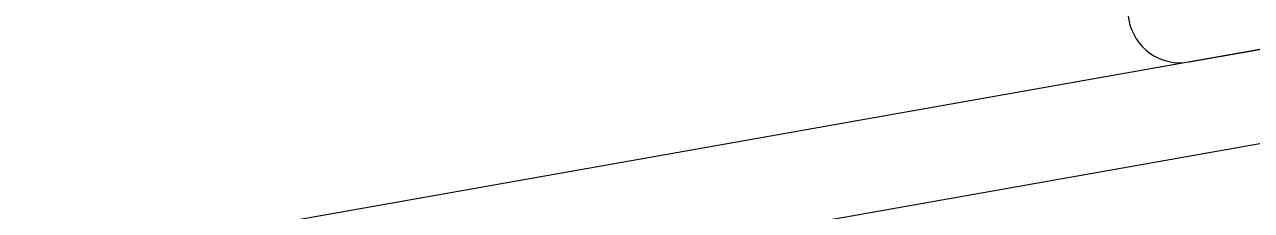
# Model space of a CAD drawing. Header units: millimetres. Extents: x -434100 to 9270898, y 0 to 249028.
# Drawn here: x 75402.32 to 75415.25, y 106326.24 to 106328.2 of the extents above; entities that cross this region are included whole.
import ezdxf
from ezdxf import colors
from ezdxf.entities.mleader import LeaderData, LeaderLine
from ezdxf.math import Vec2, Vec3

# ---------------------------------------------------------------- set-up
doc = ezdxf.new("R2010")
doc.units = ezdxf.units.MM
doc.header["$MEASUREMENT"] = 0
doc.layers.get('0').update_dxf_attribs({"color": 250, "lineweight": 9})
for name, color, linetype, lineweight in [('АР_Отметки', 250, 'Continuous', 15), ('АР_Размеры', 175, 'Continuous', 9), ('АР_Сущ Несущая стена', 216, 'Continuous', 30)]:
    doc.layers.add(name, color=color, linetype=linetype, lineweight=lineweight)
doc.styles.add('ISOCPEUR', font='isocpeur.TTF', dxfattribs={"width": 0.7})

# ---------------------------------------------------------------- blocks, each defined once
blk = doc.blocks.new('_DotSmall')
at = {"color": 0, "linetype": 'ByBlock', "const_width": 0.5}
blk.add_lwpolyline([(-0.0625, 0, 1), (0.0625, 0, 1)], format="xyb", close=True, dxfattribs=at)

msp = doc.modelspace()

# ---------------------------------------------------------------- linework, layer by layer
at = {"layer": 'АР_Размеры', "color": 5, "lineweight": 0, "ltscale": 100, "transparency": 33554687}
msp.add_lwpolyline([(75408.175, 106360.889), (75413.959, 106328.253, 0.414326), (75414.595, 106327.808), (75415.916, 106328.042, 0.410627), (75416.361, 106328.671), (75416.243, 106329.338, 0.492552), (75415.978, 106329.539), (75415.48, 106329.451, -0.441111), (75415.198, 106329.648), (75414.93, 106331.503, -0.208057), (75415.21, 106332.358, -0.000016), (75417.138, 106335.113, -0.439819), (75418.581, 106335.369, -0.000016), (75421.338, 106333.444, -0.208057), (75421.895, 106332.737), (75422.281, 106330.904, -0.441111), (75422.083, 106330.621), (75421.585, 106330.533, 0.492552), (75421.405, 106330.253), (75421.524, 106329.586, 0.410627), (75422.158, 106329.149), (75423.479, 106329.383, 0.414326), (75423.923, 106330.019), (75418.139, 106362.655, 0.523933)], format="xyb", dxfattribs=at)
msp.add_lwpolyline([(75408.175, 106360.889), (75413.959, 106328.253, 0.414326), (75414.595, 106327.808), (75415.916, 106328.042, 0.410627), (75416.361, 106328.671), (75416.243, 106329.338, 0.492552), (75415.978, 106329.539), (75415.48, 106329.451, -0.441111), (75415.198, 106329.648), (75414.93, 106331.503, -0.208057), (75415.21, 106332.358, -0.000016), (75417.138, 106335.113, -0.439819), (75418.581, 106335.369, -0.000016), (75421.338, 106333.444, -0.208057), (75421.895, 106332.737), (75422.281, 106330.904, -0.441111), (75422.083, 106330.621), (75421.585, 106330.533, 0.492552), (75421.405, 106330.253), (75421.524, 106329.586, 0.410627), (75422.158, 106329.149), (75423.479, 106329.383, 0.414326), (75423.923, 106330.019), (75418.139, 106362.655, 0.523933)], format="xyb", dxfattribs=at)
msp.add_lwpolyline([(75408.175, 106360.889), (75413.959, 106328.253, 0.414326), (75414.595, 106327.808), (75415.916, 106328.042, 0.410627), (75416.361, 106328.671), (75416.243, 106329.338, 0.492552), (75415.978, 106329.539), (75415.48, 106329.451, -0.441111), (75415.198, 106329.648), (75414.93, 106331.503, -0.208057), (75415.21, 106332.358, -0.000016), (75417.138, 106335.113, -0.439819), (75418.581, 106335.369, -0.000016), (75421.338, 106333.444, -0.208057), (75421.895, 106332.737), (75422.281, 106330.904, -0.441111), (75422.083, 106330.621), (75421.585, 106330.533, 0.492552), (75421.405, 106330.253), (75421.524, 106329.586, 0.410627), (75422.158, 106329.149), (75423.479, 106329.383, 0.414326), (75423.923, 106330.019), (75418.139, 106362.655, 0.523933)], format="xyb", dxfattribs=at)
msp.add_lwpolyline([(75408.175, 106360.889), (75413.959, 106328.253, 0.414326), (75414.595, 106327.808), (75415.916, 106328.042, 0.410627), (75416.361, 106328.671), (75416.243, 106329.338, 0.492552), (75415.978, 106329.539), (75415.48, 106329.451, -0.441111), (75415.198, 106329.648), (75414.93, 106331.503, -0.208057), (75415.21, 106332.358, -0.000016), (75417.138, 106335.113, -0.439819), (75418.581, 106335.369, -0.000016), (75421.338, 106333.444, -0.208057), (75421.895, 106332.737), (75422.281, 106330.904, -0.441111), (75422.083, 106330.621), (75421.585, 106330.533, 0.492552), (75421.405, 106330.253), (75421.524, 106329.586, 0.410627), (75422.158, 106329.149), (75423.479, 106329.383, 0.414326), (75423.923, 106330.019), (75418.139, 106362.655, 0.523933)], format="xyb", dxfattribs=at)
msp.add_lwpolyline([(75408.175, 106360.889), (75413.959, 106328.253, 0.414326), (75414.595, 106327.808), (75415.916, 106328.042, 0.410627), (75416.361, 106328.671), (75416.243, 106329.338, 0.492552), (75415.978, 106329.539), (75415.48, 106329.451, -0.441111), (75415.198, 106329.648), (75414.93, 106331.503, -0.208057), (75415.21, 106332.358, -0.000016), (75417.138, 106335.113, -0.439819), (75418.581, 106335.369, -0.000016), (75421.338, 106333.444, -0.208057), (75421.895, 106332.737), (75422.281, 106330.904, -0.441111), (75422.083, 106330.621), (75421.585, 106330.533, 0.492552), (75421.405, 106330.253), (75421.524, 106329.586, 0.410627), (75422.158, 106329.149), (75423.479, 106329.383, 0.414326), (75423.923, 106330.019), (75418.139, 106362.655, 0.523933)], format="xyb", dxfattribs=at)
msp.add_lwpolyline([(75408.175, 106360.889), (75413.959, 106328.253, 0.414326), (75414.595, 106327.808), (75415.916, 106328.042, 0.410627), (75416.361, 106328.671), (75416.243, 106329.338, 0.492552), (75415.978, 106329.539), (75415.48, 106329.451, -0.441111), (75415.198, 106329.648), (75414.93, 106331.503, -0.208057), (75415.21, 106332.358, -0.000016), (75417.138, 106335.113, -0.439819), (75418.581, 106335.369, -0.000016), (75421.338, 106333.444, -0.208057), (75421.895, 106332.737), (75422.281, 106330.904, -0.441111), (75422.083, 106330.621), (75421.585, 106330.533, 0.492552), (75421.405, 106330.253), (75421.524, 106329.586, 0.410627), (75422.158, 106329.149), (75423.479, 106329.383, 0.414326), (75423.923, 106330.019), (75418.139, 106362.655, 0.523933)], format="xyb", dxfattribs=at)
msp.add_lwpolyline([(75408.175, 106360.889), (75413.959, 106328.253, 0.414326), (75414.595, 106327.808), (75415.916, 106328.042, 0.410627), (75416.361, 106328.671), (75416.243, 106329.338, 0.492552), (75415.978, 106329.539), (75415.48, 106329.451, -0.441111), (75415.198, 106329.648), (75414.93, 106331.503, -0.208057), (75415.21, 106332.358, -0.000016), (75417.138, 106335.113, -0.439819), (75418.581, 106335.369, -0.000016), (75421.338, 106333.444, -0.208057), (75421.895, 106332.737), (75422.281, 106330.904, -0.441111), (75422.083, 106330.621), (75421.585, 106330.533, 0.492552), (75421.405, 106330.253), (75421.524, 106329.586, 0.410627), (75422.158, 106329.149), (75423.479, 106329.383, 0.414326), (75423.923, 106330.019), (75418.139, 106362.655, 0.523933)], format="xyb", dxfattribs=at)
msp.add_lwpolyline([(75408.175, 106360.889), (75413.959, 106328.253, 0.414326), (75414.595, 106327.808), (75415.916, 106328.042, 0.410627), (75416.361, 106328.671), (75416.243, 106329.338, 0.492552), (75415.978, 106329.539), (75415.48, 106329.451, -0.441111), (75415.198, 106329.648), (75414.93, 106331.503, -0.208057), (75415.21, 106332.358, -0.000016), (75417.138, 106335.113, -0.439819), (75418.581, 106335.369, -0.000016), (75421.338, 106333.444, -0.208057), (75421.895, 106332.737), (75422.281, 106330.904, -0.441111), (75422.083, 106330.621), (75421.585, 106330.533, 0.492552), (75421.405, 106330.253), (75421.524, 106329.586, 0.410627), (75422.158, 106329.149), (75423.479, 106329.383, 0.414326), (75423.923, 106330.019), (75418.139, 106362.655, 0.523933)], format="xyb", dxfattribs=at)
msp.add_lwpolyline([(75408.175, 106360.889), (75413.959, 106328.253, 0.414326), (75414.595, 106327.808), (75415.916, 106328.042, 0.410627), (75416.361, 106328.671), (75416.243, 106329.338, 0.492552), (75415.978, 106329.539), (75415.48, 106329.451, -0.441111), (75415.198, 106329.648), (75414.93, 106331.503, -0.208057), (75415.21, 106332.358, -0.000016), (75417.138, 106335.113, -0.439819), (75418.581, 106335.369, -0.000016), (75421.338, 106333.444, -0.208057), (75421.895, 106332.737), (75422.281, 106330.904, -0.441111), (75422.083, 106330.621), (75421.585, 106330.533, 0.492552), (75421.405, 106330.253), (75421.524, 106329.586, 0.410627), (75422.158, 106329.149), (75423.479, 106329.383, 0.414326), (75423.923, 106330.019), (75418.139, 106362.655, 0.523933)], format="xyb", dxfattribs=at)
msp.add_lwpolyline([(75408.175, 106360.889), (75413.959, 106328.253, 0.414326), (75414.595, 106327.808), (75415.916, 106328.042, 0.410627), (75416.361, 106328.671), (75416.243, 106329.338, 0.492552), (75415.978, 106329.539), (75415.48, 106329.451, -0.441111), (75415.198, 106329.648), (75414.93, 106331.503, -0.208057), (75415.21, 106332.358, -0.000016), (75417.138, 106335.113, -0.439819), (75418.581, 106335.369, -0.000016), (75421.338, 106333.444, -0.208057), (75421.895, 106332.737), (75422.281, 106330.904, -0.441111), (75422.083, 106330.621), (75421.585, 106330.533, 0.492552), (75421.405, 106330.253), (75421.524, 106329.586, 0.410627), (75422.158, 106329.149), (75423.479, 106329.383, 0.414326), (75423.923, 106330.019), (75418.139, 106362.655, 0.523933)], format="xyb", dxfattribs=at)
msp.add_lwpolyline([(75408.175, 106360.889), (75413.959, 106328.253, 0.414326), (75414.595, 106327.808), (75415.916, 106328.042, 0.410627), (75416.361, 106328.671), (75416.243, 106329.338, 0.492552), (75415.978, 106329.539), (75415.48, 106329.451, -0.441111), (75415.198, 106329.648), (75414.93, 106331.503, -0.208057), (75415.21, 106332.358, -0.000016), (75417.138, 106335.113, -0.439819), (75418.581, 106335.369, -0.000016), (75421.338, 106333.444, -0.208057), (75421.895, 106332.737), (75422.281, 106330.904, -0.441111), (75422.083, 106330.621), (75421.585, 106330.533, 0.492552), (75421.405, 106330.253), (75421.524, 106329.586, 0.410627), (75422.158, 106329.149), (75423.479, 106329.383, 0.414326), (75423.923, 106330.019), (75418.139, 106362.655, 0.523933)], format="xyb", dxfattribs=at)
msp.add_lwpolyline([(75408.175, 106360.889), (75413.959, 106328.253, 0.414326), (75414.595, 106327.808), (75415.916, 106328.042, 0.410627), (75416.361, 106328.671), (75416.243, 106329.338, 0.492552), (75415.978, 106329.539), (75415.48, 106329.451, -0.441111), (75415.198, 106329.648), (75414.93, 106331.503, -0.208057), (75415.21, 106332.358, -0.000016), (75417.138, 106335.113, -0.439819), (75418.581, 106335.369, -0.000016), (75421.338, 106333.444, -0.208057), (75421.895, 106332.737), (75422.281, 106330.904, -0.441111), (75422.083, 106330.621), (75421.585, 106330.533, 0.492552), (75421.405, 106330.253), (75421.524, 106329.586, 0.410627), (75422.158, 106329.149), (75423.479, 106329.383, 0.414326), (75423.923, 106330.019), (75418.139, 106362.655, 0.523933)], format="xyb", dxfattribs=at)
msp.add_lwpolyline([(75408.175, 106360.889), (75413.959, 106328.253, 0.414326), (75414.595, 106327.808), (75415.916, 106328.042, 0.410627), (75416.361, 106328.671), (75416.243, 106329.338, 0.492552), (75415.978, 106329.539), (75415.48, 106329.451, -0.441111), (75415.198, 106329.648), (75414.93, 106331.503, -0.208057), (75415.21, 106332.358, -0.000016), (75417.138, 106335.113, -0.439819), (75418.581, 106335.369, -0.000016), (75421.338, 106333.444, -0.208057), (75421.895, 106332.737), (75422.281, 106330.904, -0.441111), (75422.083, 106330.621), (75421.585, 106330.533, 0.492552), (75421.405, 106330.253), (75421.524, 106329.586, 0.410627), (75422.158, 106329.149), (75423.479, 106329.383, 0.414326), (75423.923, 106330.019), (75418.139, 106362.655, 0.523933)], format="xyb", dxfattribs=at)
msp.add_lwpolyline([(75408.175, 106360.889), (75413.959, 106328.253, 0.414326), (75414.595, 106327.808), (75415.916, 106328.042, 0.410627), (75416.361, 106328.671), (75416.243, 106329.338, 0.492552), (75415.978, 106329.539), (75415.48, 106329.451, -0.441111), (75415.198, 106329.648), (75414.93, 106331.503, -0.208057), (75415.21, 106332.358, -0.000016), (75417.138, 106335.113, -0.439819), (75418.581, 106335.369, -0.000016), (75421.338, 106333.444, -0.208057), (75421.895, 106332.737), (75422.281, 106330.904, -0.441111), (75422.083, 106330.621), (75421.585, 106330.533, 0.492552), (75421.405, 106330.253), (75421.524, 106329.586, 0.410627), (75422.158, 106329.149), (75423.479, 106329.383, 0.414326), (75423.923, 106330.019), (75418.139, 106362.655, 0.523933)], format="xyb", dxfattribs=at)
msp.add_lwpolyline([(75408.175, 106360.889), (75413.959, 106328.253, 0.414326), (75414.595, 106327.808), (75415.916, 106328.042, 0.410627), (75416.361, 106328.671), (75416.243, 106329.338, 0.492552), (75415.978, 106329.539), (75415.48, 106329.451, -0.441111), (75415.198, 106329.648), (75414.93, 106331.503, -0.208057), (75415.21, 106332.358, -0.000016), (75417.138, 106335.113, -0.439819), (75418.581, 106335.369, -0.000016), (75421.338, 106333.444, -0.208057), (75421.895, 106332.737), (75422.281, 106330.904, -0.441111), (75422.083, 106330.621), (75421.585, 106330.533, 0.492552), (75421.405, 106330.253), (75421.524, 106329.586, 0.410627), (75422.158, 106329.149), (75423.479, 106329.383, 0.414326), (75423.923, 106330.019), (75418.139, 106362.655, 0.523933)], format="xyb", dxfattribs=at)
msp.add_lwpolyline([(75408.175, 106360.889), (75413.959, 106328.253, 0.414326), (75414.595, 106327.808), (75415.916, 106328.042, 0.410627), (75416.361, 106328.671), (75416.243, 106329.338, 0.492552), (75415.978, 106329.539), (75415.48, 106329.451, -0.441111), (75415.198, 106329.648), (75414.93, 106331.503, -0.208057), (75415.21, 106332.358, -0.000016), (75417.138, 106335.113, -0.439819), (75418.581, 106335.369, -0.000016), (75421.338, 106333.444, -0.208057), (75421.895, 106332.737), (75422.281, 106330.904, -0.441111), (75422.083, 106330.621), (75421.585, 106330.533, 0.492552), (75421.405, 106330.253), (75421.524, 106329.586, 0.410627), (75422.158, 106329.149), (75423.479, 106329.383, 0.414326), (75423.923, 106330.019), (75418.139, 106362.655, 0.523933)], format="xyb", dxfattribs=at)
msp.add_lwpolyline([(75408.175, 106360.889), (75413.959, 106328.253, 0.414326), (75414.595, 106327.808), (75415.916, 106328.042, 0.410627), (75416.361, 106328.671), (75416.243, 106329.338, 0.492552), (75415.978, 106329.539), (75415.48, 106329.451, -0.441111), (75415.198, 106329.648), (75414.93, 106331.503, -0.208057), (75415.21, 106332.358, -0.000016), (75417.138, 106335.113, -0.439819), (75418.581, 106335.369, -0.000016), (75421.338, 106333.444, -0.208057), (75421.895, 106332.737), (75422.281, 106330.904, -0.441111), (75422.083, 106330.621), (75421.585, 106330.533, 0.492552), (75421.405, 106330.253), (75421.524, 106329.586, 0.410627), (75422.158, 106329.149), (75423.479, 106329.383, 0.414326), (75423.923, 106330.019), (75418.139, 106362.655, 0.523933)], format="xyb", dxfattribs=at)
msp.add_lwpolyline([(75408.175, 106360.889), (75413.959, 106328.253, 0.414326), (75414.595, 106327.808), (75415.916, 106328.042, 0.410627), (75416.361, 106328.671), (75416.243, 106329.338, 0.492552), (75415.978, 106329.539), (75415.48, 106329.451, -0.441111), (75415.198, 106329.648), (75414.93, 106331.503, -0.208057), (75415.21, 106332.358, -0.000016), (75417.138, 106335.113, -0.439819), (75418.581, 106335.369, -0.000016), (75421.338, 106333.444, -0.208057), (75421.895, 106332.737), (75422.281, 106330.904, -0.441111), (75422.083, 106330.621), (75421.585, 106330.533, 0.492552), (75421.405, 106330.253), (75421.524, 106329.586, 0.410627), (75422.158, 106329.149), (75423.479, 106329.383, 0.414326), (75423.923, 106330.019), (75418.139, 106362.655, 0.523933)], format="xyb", dxfattribs=at)
msp.add_lwpolyline([(75408.175, 106360.889), (75413.959, 106328.253, 0.414326), (75414.595, 106327.808), (75415.916, 106328.042, 0.410627), (75416.361, 106328.671), (75416.243, 106329.338, 0.492552), (75415.978, 106329.539), (75415.48, 106329.451, -0.441111), (75415.198, 106329.648), (75414.93, 106331.503, -0.208057), (75415.21, 106332.358, -0.000016), (75417.138, 106335.113, -0.439819), (75418.581, 106335.369, -0.000016), (75421.338, 106333.444, -0.208057), (75421.895, 106332.737), (75422.281, 106330.904, -0.441111), (75422.083, 106330.621), (75421.585, 106330.533, 0.492552), (75421.405, 106330.253), (75421.524, 106329.586, 0.410627), (75422.158, 106329.149), (75423.479, 106329.383, 0.414326), (75423.923, 106330.019), (75418.139, 106362.655, 0.523933)], format="xyb", dxfattribs=at)
msp.add_lwpolyline([(75408.175, 106360.889), (75413.959, 106328.253, 0.414326), (75414.595, 106327.808), (75415.916, 106328.042, 0.410627), (75416.361, 106328.671), (75416.243, 106329.338, 0.492552), (75415.978, 106329.539), (75415.48, 106329.451, -0.441111), (75415.198, 106329.648), (75414.93, 106331.503, -0.208057), (75415.21, 106332.358, -0.000016), (75417.138, 106335.113, -0.439819), (75418.581, 106335.369, -0.000016), (75421.338, 106333.444, -0.208057), (75421.895, 106332.737), (75422.281, 106330.904, -0.441111), (75422.083, 106330.621), (75421.585, 106330.533, 0.492552), (75421.405, 106330.253), (75421.524, 106329.586, 0.410627), (75422.158, 106329.149), (75423.479, 106329.383, 0.414326), (75423.923, 106330.019), (75418.139, 106362.655, 0.523933)], format="xyb", dxfattribs=at)
msp.add_lwpolyline([(75408.175, 106360.889), (75413.959, 106328.253, 0.414326), (75414.595, 106327.808), (75415.916, 106328.042, 0.410627), (75416.361, 106328.671), (75416.243, 106329.338, 0.492552), (75415.978, 106329.539), (75415.48, 106329.451, -0.441111), (75415.198, 106329.648), (75414.93, 106331.503, -0.208057), (75415.21, 106332.358, -0.000016), (75417.138, 106335.113, -0.439819), (75418.581, 106335.369, -0.000016), (75421.338, 106333.444, -0.208057), (75421.895, 106332.737), (75422.281, 106330.904, -0.441111), (75422.083, 106330.621), (75421.585, 106330.533, 0.492552), (75421.405, 106330.253), (75421.524, 106329.586, 0.410627), (75422.158, 106329.149), (75423.479, 106329.383, 0.414326), (75423.923, 106330.019), (75418.139, 106362.655, 0.523933)], format="xyb", dxfattribs=at)
msp.add_lwpolyline([(75408.175, 106360.889), (75413.959, 106328.253, 0.414326), (75414.595, 106327.808), (75415.916, 106328.042, 0.410627), (75416.361, 106328.671), (75416.243, 106329.338, 0.492552), (75415.978, 106329.539), (75415.48, 106329.451, -0.441111), (75415.198, 106329.648), (75414.93, 106331.503, -0.208057), (75415.21, 106332.358, -0.000016), (75417.138, 106335.113, -0.439819), (75418.581, 106335.369, -0.000016), (75421.338, 106333.444, -0.208057), (75421.895, 106332.737), (75422.281, 106330.904, -0.441111), (75422.083, 106330.621), (75421.585, 106330.533, 0.492552), (75421.405, 106330.253), (75421.524, 106329.586, 0.410627), (75422.158, 106329.149), (75423.479, 106329.383, 0.414326), (75423.923, 106330.019), (75418.139, 106362.655, 0.523933)], format="xyb", dxfattribs=at)
msp.add_lwpolyline([(75408.175, 106360.889), (75413.959, 106328.253, 0.414326), (75414.595, 106327.808), (75415.916, 106328.042, 0.410627), (75416.361, 106328.671), (75416.243, 106329.338, 0.492552), (75415.978, 106329.539), (75415.48, 106329.451, -0.441111), (75415.198, 106329.648), (75414.93, 106331.503, -0.208057), (75415.21, 106332.358, -0.000016), (75417.138, 106335.113, -0.439819), (75418.581, 106335.369, -0.000016), (75421.338, 106333.444, -0.208057), (75421.895, 106332.737), (75422.281, 106330.904, -0.441111), (75422.083, 106330.621), (75421.585, 106330.533, 0.492552), (75421.405, 106330.253), (75421.524, 106329.586, 0.410627), (75422.158, 106329.149), (75423.479, 106329.383, 0.414326), (75423.923, 106330.019), (75418.139, 106362.655, 0.523933)], format="xyb", dxfattribs=at)
msp.add_lwpolyline([(75408.175, 106360.889), (75413.959, 106328.253, 0.414326), (75414.595, 106327.808), (75415.916, 106328.042, 0.410627), (75416.361, 106328.671), (75416.243, 106329.338, 0.492552), (75415.978, 106329.539), (75415.48, 106329.451, -0.441111), (75415.198, 106329.648), (75414.93, 106331.503, -0.208057), (75415.21, 106332.358, -0.000016), (75417.138, 106335.113, -0.439819), (75418.581, 106335.369, -0.000016), (75421.338, 106333.444, -0.208057), (75421.895, 106332.737), (75422.281, 106330.904, -0.441111), (75422.083, 106330.621), (75421.585, 106330.533, 0.492552), (75421.405, 106330.253), (75421.524, 106329.586, 0.410627), (75422.158, 106329.149), (75423.479, 106329.383, 0.414326), (75423.923, 106330.019), (75418.139, 106362.655, 0.523933)], format="xyb", dxfattribs=at)
msp.add_lwpolyline([(75408.175, 106360.889), (75413.959, 106328.253, 0.414326), (75414.595, 106327.808), (75415.916, 106328.042, 0.410627), (75416.361, 106328.671), (75416.243, 106329.338, 0.492552), (75415.978, 106329.539), (75415.48, 106329.451, -0.441111), (75415.198, 106329.648), (75414.93, 106331.503, -0.208057), (75415.21, 106332.358, -0.000016), (75417.138, 106335.113, -0.439819), (75418.581, 106335.369, -0.000016), (75421.338, 106333.444, -0.208057), (75421.895, 106332.737), (75422.281, 106330.904, -0.441111), (75422.083, 106330.621), (75421.585, 106330.533, 0.492552), (75421.405, 106330.253), (75421.524, 106329.586, 0.410627), (75422.158, 106329.149), (75423.479, 106329.383, 0.414326), (75423.923, 106330.019), (75418.139, 106362.655, 0.523933)], format="xyb", dxfattribs=at)
msp.add_lwpolyline([(75408.175, 106360.889), (75413.959, 106328.253, 0.414326), (75414.595, 106327.808), (75415.916, 106328.042, 0.410627), (75416.361, 106328.671), (75416.243, 106329.338, 0.492552), (75415.978, 106329.539), (75415.48, 106329.451, -0.441111), (75415.198, 106329.648), (75414.93, 106331.503, -0.208057), (75415.21, 106332.358, -0.000016), (75417.138, 106335.113, -0.439819), (75418.581, 106335.369, -0.000016), (75421.338, 106333.444, -0.208057), (75421.895, 106332.737), (75422.281, 106330.904, -0.441111), (75422.083, 106330.621), (75421.585, 106330.533, 0.492552), (75421.405, 106330.253), (75421.524, 106329.586, 0.410627), (75422.158, 106329.149), (75423.479, 106329.383, 0.414326), (75423.923, 106330.019), (75418.139, 106362.655, 0.523933)], format="xyb", dxfattribs=at)
msp.add_lwpolyline([(75408.175, 106360.889), (75413.959, 106328.253, 0.414326), (75414.595, 106327.808), (75415.916, 106328.042, 0.410627), (75416.361, 106328.671), (75416.243, 106329.338, 0.492552), (75415.978, 106329.539), (75415.48, 106329.451, -0.441111), (75415.198, 106329.648), (75414.93, 106331.503, -0.208057), (75415.21, 106332.358, -0.000016), (75417.138, 106335.113, -0.439819), (75418.581, 106335.369, -0.000016), (75421.338, 106333.444, -0.208057), (75421.895, 106332.737), (75422.281, 106330.904, -0.441111), (75422.083, 106330.621), (75421.585, 106330.533, 0.492552), (75421.405, 106330.253), (75421.524, 106329.586, 0.410627), (75422.158, 106329.149), (75423.479, 106329.383, 0.414326), (75423.923, 106330.019), (75418.139, 106362.655, 0.523933)], format="xyb", dxfattribs=at)
msp.add_lwpolyline([(75408.175, 106360.889), (75413.959, 106328.253, 0.414326), (75414.595, 106327.808), (75415.916, 106328.042, 0.410627), (75416.361, 106328.671), (75416.243, 106329.338, 0.492552), (75415.978, 106329.539), (75415.48, 106329.451, -0.441111), (75415.198, 106329.648), (75414.93, 106331.503, -0.208057), (75415.21, 106332.358, -0.000016), (75417.138, 106335.113, -0.439819), (75418.581, 106335.369, -0.000016), (75421.338, 106333.444, -0.208057), (75421.895, 106332.737), (75422.281, 106330.904, -0.441111), (75422.083, 106330.621), (75421.585, 106330.533, 0.492552), (75421.405, 106330.253), (75421.524, 106329.586, 0.410627), (75422.158, 106329.149), (75423.479, 106329.383, 0.414326), (75423.923, 106330.019), (75418.139, 106362.655, 0.523933)], format="xyb", dxfattribs=at)
msp.add_lwpolyline([(75408.175, 106360.889), (75413.959, 106328.253, 0.414326), (75414.595, 106327.808), (75415.916, 106328.042, 0.410627), (75416.361, 106328.671), (75416.243, 106329.338, 0.492552), (75415.978, 106329.539), (75415.48, 106329.451, -0.441111), (75415.198, 106329.648), (75414.93, 106331.503, -0.208057), (75415.21, 106332.358, -0.000016), (75417.138, 106335.113, -0.439819), (75418.581, 106335.369, -0.000016), (75421.338, 106333.444, -0.208057), (75421.895, 106332.737), (75422.281, 106330.904, -0.441111), (75422.083, 106330.621), (75421.585, 106330.533, 0.492552), (75421.405, 106330.253), (75421.524, 106329.586, 0.410627), (75422.158, 106329.149), (75423.479, 106329.383, 0.414326), (75423.923, 106330.019), (75418.139, 106362.655, 0.523933)], format="xyb", dxfattribs=at)
msp.add_lwpolyline([(75408.175, 106360.889), (75413.959, 106328.253, 0.414326), (75414.595, 106327.808), (75415.916, 106328.042, 0.410627), (75416.361, 106328.671), (75416.243, 106329.338, 0.492552), (75415.978, 106329.539), (75415.48, 106329.451, -0.441111), (75415.198, 106329.648), (75414.93, 106331.503, -0.208057), (75415.21, 106332.358, -0.000016), (75417.138, 106335.113, -0.439819), (75418.581, 106335.369, -0.000016), (75421.338, 106333.444, -0.208057), (75421.895, 106332.737), (75422.281, 106330.904, -0.441111), (75422.083, 106330.621), (75421.585, 106330.533, 0.492552), (75421.405, 106330.253), (75421.524, 106329.586, 0.410627), (75422.158, 106329.149), (75423.479, 106329.383, 0.414326), (75423.923, 106330.019), (75418.139, 106362.655, 0.523933)], format="xyb", dxfattribs=at)
msp.add_lwpolyline([(75408.175, 106360.889), (75413.959, 106328.253, 0.414326), (75414.595, 106327.808), (75415.916, 106328.042, 0.410627), (75416.361, 106328.671), (75416.243, 106329.338, 0.492552), (75415.978, 106329.539), (75415.48, 106329.451, -0.441111), (75415.198, 106329.648), (75414.93, 106331.503, -0.208057), (75415.21, 106332.358, -0.000016), (75417.138, 106335.113, -0.439819), (75418.581, 106335.369, -0.000016), (75421.338, 106333.444, -0.208057), (75421.895, 106332.737), (75422.281, 106330.904, -0.441111), (75422.083, 106330.621), (75421.585, 106330.533, 0.492552), (75421.405, 106330.253), (75421.524, 106329.586, 0.410627), (75422.158, 106329.149), (75423.479, 106329.383, 0.414326), (75423.923, 106330.019), (75418.139, 106362.655, 0.523933)], format="xyb", dxfattribs=at)
msp.add_lwpolyline([(75408.175, 106360.889), (75413.959, 106328.253, 0.414326), (75414.595, 106327.808), (75415.916, 106328.042, 0.410627), (75416.361, 106328.671), (75416.243, 106329.338, 0.492552), (75415.978, 106329.539), (75415.48, 106329.451, -0.441111), (75415.198, 106329.648), (75414.93, 106331.503, -0.208057), (75415.21, 106332.358, -0.000016), (75417.138, 106335.113, -0.439819), (75418.581, 106335.369, -0.000016), (75421.338, 106333.444, -0.208057), (75421.895, 106332.737), (75422.281, 106330.904, -0.441111), (75422.083, 106330.621), (75421.585, 106330.533, 0.492552), (75421.405, 106330.253), (75421.524, 106329.586, 0.410627), (75422.158, 106329.149), (75423.479, 106329.383, 0.414326), (75423.923, 106330.019), (75418.139, 106362.655, 0.523933)], format="xyb", dxfattribs=at)
msp.add_lwpolyline([(75408.175, 106360.889), (75413.959, 106328.253, 0.414326), (75414.595, 106327.808), (75415.916, 106328.042, 0.410627), (75416.361, 106328.671), (75416.243, 106329.338, 0.492552), (75415.978, 106329.539), (75415.48, 106329.451, -0.441111), (75415.198, 106329.648), (75414.93, 106331.503, -0.208057), (75415.21, 106332.358, -0.000016), (75417.138, 106335.113, -0.439819), (75418.581, 106335.369, -0.000016), (75421.338, 106333.444, -0.208057), (75421.895, 106332.737), (75422.281, 106330.904, -0.441111), (75422.083, 106330.621), (75421.585, 106330.533, 0.492552), (75421.405, 106330.253), (75421.524, 106329.586, 0.410627), (75422.158, 106329.149), (75423.479, 106329.383, 0.414326), (75423.923, 106330.019), (75418.139, 106362.655, 0.523933)], format="xyb", dxfattribs=at)
msp.add_lwpolyline([(75408.175, 106360.889), (75413.959, 106328.253, 0.414326), (75414.595, 106327.808), (75415.916, 106328.042, 0.410627), (75416.361, 106328.671), (75416.243, 106329.338, 0.492552), (75415.978, 106329.539), (75415.48, 106329.451, -0.441111), (75415.198, 106329.648), (75414.93, 106331.503, -0.208057), (75415.21, 106332.358, -0.000016), (75417.138, 106335.113, -0.439819), (75418.581, 106335.369, -0.000016), (75421.338, 106333.444, -0.208057), (75421.895, 106332.737), (75422.281, 106330.904, -0.441111), (75422.083, 106330.621), (75421.585, 106330.533, 0.492552), (75421.405, 106330.253), (75421.524, 106329.586, 0.410627), (75422.158, 106329.149), (75423.479, 106329.383, 0.414326), (75423.923, 106330.019), (75418.139, 106362.655, 0.523933)], format="xyb", dxfattribs=at)
msp.add_lwpolyline([(75408.175, 106360.889), (75413.959, 106328.253, 0.414326), (75414.595, 106327.808), (75415.916, 106328.042, 0.410627), (75416.361, 106328.671), (75416.243, 106329.338, 0.492552), (75415.978, 106329.539), (75415.48, 106329.451, -0.441111), (75415.198, 106329.648), (75414.93, 106331.503, -0.208057), (75415.21, 106332.358, -0.000016), (75417.138, 106335.113, -0.439819), (75418.581, 106335.369, -0.000016), (75421.338, 106333.444, -0.208057), (75421.895, 106332.737), (75422.281, 106330.904, -0.441111), (75422.083, 106330.621), (75421.585, 106330.533, 0.492552), (75421.405, 106330.253), (75421.524, 106329.586, 0.410627), (75422.158, 106329.149), (75423.479, 106329.383, 0.414326), (75423.923, 106330.019), (75418.139, 106362.655, 0.523933)], format="xyb", dxfattribs=at)
msp.add_lwpolyline([(75408.175, 106360.889), (75413.959, 106328.253, 0.414326), (75414.595, 106327.808), (75415.916, 106328.042, 0.410627), (75416.361, 106328.671), (75416.243, 106329.338, 0.492552), (75415.978, 106329.539), (75415.48, 106329.451, -0.441111), (75415.198, 106329.648), (75414.93, 106331.503, -0.208057), (75415.21, 106332.358, -0.000016), (75417.138, 106335.113, -0.439819), (75418.581, 106335.369, -0.000016), (75421.338, 106333.444, -0.208057), (75421.895, 106332.737), (75422.281, 106330.904, -0.441111), (75422.083, 106330.621), (75421.585, 106330.533, 0.492552), (75421.405, 106330.253), (75421.524, 106329.586, 0.410627), (75422.158, 106329.149), (75423.479, 106329.383, 0.414326), (75423.923, 106330.019), (75418.139, 106362.655, 0.523933)], format="xyb", dxfattribs=at)
msp.add_lwpolyline([(75408.175, 106360.889), (75413.959, 106328.253, 0.414326), (75414.595, 106327.808), (75415.916, 106328.042, 0.410627), (75416.361, 106328.671), (75416.243, 106329.338, 0.492552), (75415.978, 106329.539), (75415.48, 106329.451, -0.441111), (75415.198, 106329.648), (75414.93, 106331.503, -0.208057), (75415.21, 106332.358, -0.000016), (75417.138, 106335.113, -0.439819), (75418.581, 106335.369, -0.000016), (75421.338, 106333.444, -0.208057), (75421.895, 106332.737), (75422.281, 106330.904, -0.441111), (75422.083, 106330.621), (75421.585, 106330.533, 0.492552), (75421.405, 106330.253), (75421.524, 106329.586, 0.410627), (75422.158, 106329.149), (75423.479, 106329.383, 0.414326), (75423.923, 106330.019), (75418.139, 106362.655, 0.523933)], format="xyb", dxfattribs=at)
msp.add_lwpolyline([(75408.175, 106360.889), (75413.959, 106328.253, 0.414326), (75414.595, 106327.808), (75415.916, 106328.042, 0.410627), (75416.361, 106328.671), (75416.243, 106329.338, 0.492552), (75415.978, 106329.539), (75415.48, 106329.451, -0.441111), (75415.198, 106329.648), (75414.93, 106331.503, -0.208057), (75415.21, 106332.358, -0.000016), (75417.138, 106335.113, -0.439819), (75418.581, 106335.369, -0.000016), (75421.338, 106333.444, -0.208057), (75421.895, 106332.737), (75422.281, 106330.904, -0.441111), (75422.083, 106330.621), (75421.585, 106330.533, 0.492552), (75421.405, 106330.253), (75421.524, 106329.586, 0.410627), (75422.158, 106329.149), (75423.479, 106329.383, 0.414326), (75423.923, 106330.019), (75418.139, 106362.655, 0.523933)], format="xyb", dxfattribs=at)
msp.add_lwpolyline([(75408.175, 106360.889), (75413.959, 106328.253, 0.414326), (75414.595, 106327.808), (75415.916, 106328.042, 0.410627), (75416.361, 106328.671), (75416.243, 106329.338, 0.492552), (75415.978, 106329.539), (75415.48, 106329.451, -0.441111), (75415.198, 106329.648), (75414.93, 106331.503, -0.208057), (75415.21, 106332.358, -0.000016), (75417.138, 106335.113, -0.439819), (75418.581, 106335.369, -0.000016), (75421.338, 106333.444, -0.208057), (75421.895, 106332.737), (75422.281, 106330.904, -0.441111), (75422.083, 106330.621), (75421.585, 106330.533, 0.492552), (75421.405, 106330.253), (75421.524, 106329.586, 0.410627), (75422.158, 106329.149), (75423.479, 106329.383, 0.414326), (75423.923, 106330.019), (75418.139, 106362.655, 0.523933)], format="xyb", dxfattribs=at)
msp.add_lwpolyline([(75408.175, 106360.889), (75413.959, 106328.253, 0.414326), (75414.595, 106327.808), (75415.916, 106328.042, 0.410627), (75416.361, 106328.671), (75416.243, 106329.338, 0.492552), (75415.978, 106329.539), (75415.48, 106329.451, -0.441111), (75415.198, 106329.648), (75414.93, 106331.503, -0.208057), (75415.21, 106332.358, -0.000016), (75417.138, 106335.113, -0.439819), (75418.581, 106335.369, -0.000016), (75421.338, 106333.444, -0.208057), (75421.895, 106332.737), (75422.281, 106330.904, -0.441111), (75422.083, 106330.621), (75421.585, 106330.533, 0.492552), (75421.405, 106330.253), (75421.524, 106329.586, 0.410627), (75422.158, 106329.149), (75423.479, 106329.383, 0.414326), (75423.923, 106330.019), (75418.139, 106362.655, 0.523933)], format="xyb", dxfattribs=at)
msp.add_lwpolyline([(75408.175, 106360.889), (75413.959, 106328.253, 0.414326), (75414.595, 106327.808), (75415.916, 106328.042, 0.410627), (75416.361, 106328.671), (75416.243, 106329.338, 0.492552), (75415.978, 106329.539), (75415.48, 106329.451, -0.441111), (75415.198, 106329.648), (75414.93, 106331.503, -0.208057), (75415.21, 106332.358, -0.000016), (75417.138, 106335.113, -0.439819), (75418.581, 106335.369, -0.000016), (75421.338, 106333.444, -0.208057), (75421.895, 106332.737), (75422.281, 106330.904, -0.441111), (75422.083, 106330.621), (75421.585, 106330.533, 0.492552), (75421.405, 106330.253), (75421.524, 106329.586, 0.410627), (75422.158, 106329.149), (75423.479, 106329.383, 0.414326), (75423.923, 106330.019), (75418.139, 106362.655, 0.523933)], format="xyb", dxfattribs=at)
msp.add_lwpolyline([(75408.175, 106360.889), (75413.959, 106328.253, 0.414326), (75414.595, 106327.808), (75415.916, 106328.042, 0.410627), (75416.361, 106328.671), (75416.243, 106329.338, 0.492552), (75415.978, 106329.539), (75415.48, 106329.451, -0.441111), (75415.198, 106329.648), (75414.93, 106331.503, -0.208057), (75415.21, 106332.358, -0.000016), (75417.138, 106335.113, -0.439819), (75418.581, 106335.369, -0.000016), (75421.338, 106333.444, -0.208057), (75421.895, 106332.737), (75422.281, 106330.904, -0.441111), (75422.083, 106330.621), (75421.585, 106330.533, 0.492552), (75421.405, 106330.253), (75421.524, 106329.586, 0.410627), (75422.158, 106329.149), (75423.479, 106329.383, 0.414326), (75423.923, 106330.019), (75418.139, 106362.655, 0.523933)], format="xyb", dxfattribs=at)
msp.add_lwpolyline([(75408.175, 106360.889), (75413.959, 106328.253, 0.414326), (75414.595, 106327.808), (75415.916, 106328.042, 0.410627), (75416.361, 106328.671), (75416.243, 106329.338, 0.492552), (75415.978, 106329.539), (75415.48, 106329.451, -0.441111), (75415.198, 106329.648), (75414.93, 106331.503, -0.208057), (75415.21, 106332.358, -0.000016), (75417.138, 106335.113, -0.439819), (75418.581, 106335.369, -0.000016), (75421.338, 106333.444, -0.208057), (75421.895, 106332.737), (75422.281, 106330.904, -0.441111), (75422.083, 106330.621), (75421.585, 106330.533, 0.492552), (75421.405, 106330.253), (75421.524, 106329.586, 0.410627), (75422.158, 106329.149), (75423.479, 106329.383, 0.414326), (75423.923, 106330.019), (75418.139, 106362.655, 0.523933)], format="xyb", dxfattribs=at)
msp.add_lwpolyline([(75408.175, 106360.889), (75413.959, 106328.253, 0.414326), (75414.595, 106327.808), (75415.916, 106328.042, 0.410627), (75416.361, 106328.671), (75416.243, 106329.338, 0.492552), (75415.978, 106329.539), (75415.48, 106329.451, -0.441111), (75415.198, 106329.648), (75414.93, 106331.503, -0.208057), (75415.21, 106332.358, -0.000016), (75417.138, 106335.113, -0.439819), (75418.581, 106335.369, -0.000016), (75421.338, 106333.444, -0.208057), (75421.895, 106332.737), (75422.281, 106330.904, -0.441111), (75422.083, 106330.621), (75421.585, 106330.533, 0.492552), (75421.405, 106330.253), (75421.524, 106329.586, 0.410627), (75422.158, 106329.149), (75423.479, 106329.383, 0.414326), (75423.923, 106330.019), (75418.139, 106362.655, 0.523933)], format="xyb", dxfattribs=at)
msp.add_lwpolyline([(75408.175, 106360.889), (75413.959, 106328.253, 0.414326), (75414.595, 106327.808), (75415.916, 106328.042, 0.410627), (75416.361, 106328.671), (75416.243, 106329.338, 0.492552), (75415.978, 106329.539), (75415.48, 106329.451, -0.441111), (75415.198, 106329.648), (75414.93, 106331.503, -0.208057), (75415.21, 106332.358, -0.000016), (75417.138, 106335.113, -0.439819), (75418.581, 106335.369, -0.000016), (75421.338, 106333.444, -0.208057), (75421.895, 106332.737), (75422.281, 106330.904, -0.441111), (75422.083, 106330.621), (75421.585, 106330.533, 0.492552), (75421.405, 106330.253), (75421.524, 106329.586, 0.410627), (75422.158, 106329.149), (75423.479, 106329.383, 0.414326), (75423.923, 106330.019), (75418.139, 106362.655, 0.523933)], format="xyb", dxfattribs=at)
msp.add_lwpolyline([(75408.175, 106360.889), (75413.959, 106328.253, 0.414326), (75414.595, 106327.808), (75415.916, 106328.042, 0.410627), (75416.361, 106328.671), (75416.243, 106329.338, 0.492552), (75415.978, 106329.539), (75415.48, 106329.451, -0.441111), (75415.198, 106329.648), (75414.93, 106331.503, -0.208057), (75415.21, 106332.358, -0.000016), (75417.138, 106335.113, -0.439819), (75418.581, 106335.369, -0.000016), (75421.338, 106333.444, -0.208057), (75421.895, 106332.737), (75422.281, 106330.904, -0.441111), (75422.083, 106330.621), (75421.585, 106330.533, 0.492552), (75421.405, 106330.253), (75421.524, 106329.586, 0.410627), (75422.158, 106329.149), (75423.479, 106329.383, 0.414326), (75423.923, 106330.019), (75418.139, 106362.655, 0.523933)], format="xyb", dxfattribs=at)
msp.add_lwpolyline([(75408.175, 106360.889), (75413.959, 106328.253, 0.414326), (75414.595, 106327.808), (75415.916, 106328.042, 0.410627), (75416.361, 106328.671), (75416.243, 106329.338, 0.492552), (75415.978, 106329.539), (75415.48, 106329.451, -0.441111), (75415.198, 106329.648), (75414.93, 106331.503, -0.208057), (75415.21, 106332.358, -0.000016), (75417.138, 106335.113, -0.439819), (75418.581, 106335.369, -0.000016), (75421.338, 106333.444, -0.208057), (75421.895, 106332.737), (75422.281, 106330.904, -0.441111), (75422.083, 106330.621), (75421.585, 106330.533, 0.492552), (75421.405, 106330.253), (75421.524, 106329.586, 0.410627), (75422.158, 106329.149), (75423.479, 106329.383, 0.414326), (75423.923, 106330.019), (75418.139, 106362.655, 0.523933)], format="xyb", dxfattribs=at)
msp.add_lwpolyline([(75408.175, 106360.889), (75413.959, 106328.253, 0.414326), (75414.595, 106327.808), (75415.916, 106328.042, 0.410627), (75416.361, 106328.671), (75416.243, 106329.338, 0.492552), (75415.978, 106329.539), (75415.48, 106329.451, -0.441111), (75415.198, 106329.648), (75414.93, 106331.503, -0.208057), (75415.21, 106332.358, -0.000016), (75417.138, 106335.113, -0.439819), (75418.581, 106335.369, -0.000016), (75421.338, 106333.444, -0.208057), (75421.895, 106332.737), (75422.281, 106330.904, -0.441111), (75422.083, 106330.621), (75421.585, 106330.533, 0.492552), (75421.405, 106330.253), (75421.524, 106329.586, 0.410627), (75422.158, 106329.149), (75423.479, 106329.383, 0.414326), (75423.923, 106330.019), (75418.139, 106362.655, 0.523933)], format="xyb", dxfattribs=at)
msp.add_lwpolyline([(75408.175, 106360.889), (75413.959, 106328.253, 0.414326), (75414.595, 106327.808), (75415.916, 106328.042, 0.410627), (75416.361, 106328.671), (75416.243, 106329.338, 0.492552), (75415.978, 106329.539), (75415.48, 106329.451, -0.441111), (75415.198, 106329.648), (75414.93, 106331.503, -0.208057), (75415.21, 106332.358, -0.000016), (75417.138, 106335.113, -0.439819), (75418.581, 106335.369, -0.000016), (75421.338, 106333.444, -0.208057), (75421.895, 106332.737), (75422.281, 106330.904, -0.441111), (75422.083, 106330.621), (75421.585, 106330.533, 0.492552), (75421.405, 106330.253), (75421.524, 106329.586, 0.410627), (75422.158, 106329.149), (75423.479, 106329.383, 0.414326), (75423.923, 106330.019), (75418.139, 106362.655, 0.523933)], format="xyb", dxfattribs=at)
msp.add_lwpolyline([(75408.175, 106360.889), (75413.959, 106328.253, 0.414326), (75414.595, 106327.808), (75415.916, 106328.042, 0.410627), (75416.361, 106328.671), (75416.243, 106329.338, 0.492552), (75415.978, 106329.539), (75415.48, 106329.451, -0.441111), (75415.198, 106329.648), (75414.93, 106331.503, -0.208057), (75415.21, 106332.358, -0.000016), (75417.138, 106335.113, -0.439819), (75418.581, 106335.369, -0.000016), (75421.338, 106333.444, -0.208057), (75421.895, 106332.737), (75422.281, 106330.904, -0.441111), (75422.083, 106330.621), (75421.585, 106330.533, 0.492552), (75421.405, 106330.253), (75421.524, 106329.586, 0.410627), (75422.158, 106329.149), (75423.479, 106329.383, 0.414326), (75423.923, 106330.019), (75418.139, 106362.655, 0.523933)], format="xyb", dxfattribs=at)
msp.add_lwpolyline([(75408.175, 106360.889), (75413.959, 106328.253, 0.414326), (75414.595, 106327.808), (75415.916, 106328.042, 0.410627), (75416.361, 106328.671), (75416.243, 106329.338, 0.492552), (75415.978, 106329.539), (75415.48, 106329.451, -0.441111), (75415.198, 106329.648), (75414.93, 106331.503, -0.208057), (75415.21, 106332.358, -0.000016), (75417.138, 106335.113, -0.439819), (75418.581, 106335.369, -0.000016), (75421.338, 106333.444, -0.208057), (75421.895, 106332.737), (75422.281, 106330.904, -0.441111), (75422.083, 106330.621), (75421.585, 106330.533, 0.492552), (75421.405, 106330.253), (75421.524, 106329.586, 0.410627), (75422.158, 106329.149), (75423.479, 106329.383, 0.414326), (75423.923, 106330.019), (75418.139, 106362.655, 0.523933)], format="xyb", dxfattribs=at)
msp.add_lwpolyline([(75408.175, 106360.889), (75413.959, 106328.253, 0.414326), (75414.595, 106327.808), (75415.916, 106328.042, 0.410627), (75416.361, 106328.671), (75416.243, 106329.338, 0.492552), (75415.978, 106329.539), (75415.48, 106329.451, -0.441111), (75415.198, 106329.648), (75414.93, 106331.503, -0.208057), (75415.21, 106332.358, -0.000016), (75417.138, 106335.113, -0.439819), (75418.581, 106335.369, -0.000016), (75421.338, 106333.444, -0.208057), (75421.895, 106332.737), (75422.281, 106330.904, -0.441111), (75422.083, 106330.621), (75421.585, 106330.533, 0.492552), (75421.405, 106330.253), (75421.524, 106329.586, 0.410627), (75422.158, 106329.149), (75423.479, 106329.383, 0.414326), (75423.923, 106330.019), (75418.139, 106362.655, 0.523933)], format="xyb", dxfattribs=at)
msp.add_lwpolyline([(75408.175, 106360.889), (75413.959, 106328.253, 0.414326), (75414.595, 106327.808), (75415.916, 106328.042, 0.410627), (75416.361, 106328.671), (75416.243, 106329.338, 0.492552), (75415.978, 106329.539), (75415.48, 106329.451, -0.441111), (75415.198, 106329.648), (75414.93, 106331.503, -0.208057), (75415.21, 106332.358, -0.000016), (75417.138, 106335.113, -0.439819), (75418.581, 106335.369, -0.000016), (75421.338, 106333.444, -0.208057), (75421.895, 106332.737), (75422.281, 106330.904, -0.441111), (75422.083, 106330.621), (75421.585, 106330.533, 0.492552), (75421.405, 106330.253), (75421.524, 106329.586, 0.410627), (75422.158, 106329.149), (75423.479, 106329.383, 0.414326), (75423.923, 106330.019), (75418.139, 106362.655, 0.523933)], format="xyb", dxfattribs=at)
msp.add_lwpolyline([(75408.175, 106360.889), (75413.959, 106328.253, 0.414326), (75414.595, 106327.808), (75415.916, 106328.042, 0.410627), (75416.361, 106328.671), (75416.243, 106329.338, 0.492552), (75415.978, 106329.539), (75415.48, 106329.451, -0.441111), (75415.198, 106329.648), (75414.93, 106331.503, -0.208057), (75415.21, 106332.358, -0.000016), (75417.138, 106335.113, -0.439819), (75418.581, 106335.369, -0.000016), (75421.338, 106333.444, -0.208057), (75421.895, 106332.737), (75422.281, 106330.904, -0.441111), (75422.083, 106330.621), (75421.585, 106330.533, 0.492552), (75421.405, 106330.253), (75421.524, 106329.586, 0.410627), (75422.158, 106329.149), (75423.479, 106329.383, 0.414326), (75423.923, 106330.019), (75418.139, 106362.655, 0.523933)], format="xyb", dxfattribs=at)
msp.add_lwpolyline([(75408.175, 106360.889), (75413.959, 106328.253, 0.414326), (75414.595, 106327.808), (75415.916, 106328.042, 0.410627), (75416.361, 106328.671), (75416.243, 106329.338, 0.492552), (75415.978, 106329.539), (75415.48, 106329.451, -0.441111), (75415.198, 106329.648), (75414.93, 106331.503, -0.208057), (75415.21, 106332.358, -0.000016), (75417.138, 106335.113, -0.439819), (75418.581, 106335.369, -0.000016), (75421.338, 106333.444, -0.208057), (75421.895, 106332.737), (75422.281, 106330.904, -0.441111), (75422.083, 106330.621), (75421.585, 106330.533, 0.492552), (75421.405, 106330.253), (75421.524, 106329.586, 0.410627), (75422.158, 106329.149), (75423.479, 106329.383, 0.414326), (75423.923, 106330.019), (75418.139, 106362.655, 0.523933)], format="xyb", dxfattribs=at)
msp.add_lwpolyline([(75408.175, 106360.889), (75413.959, 106328.253, 0.414326), (75414.595, 106327.808), (75415.916, 106328.042, 0.410627), (75416.361, 106328.671), (75416.243, 106329.338, 0.492552), (75415.978, 106329.539), (75415.48, 106329.451, -0.441111), (75415.198, 106329.648), (75414.93, 106331.503, -0.208057), (75415.21, 106332.358, -0.000016), (75417.138, 106335.113, -0.439819), (75418.581, 106335.369, -0.000016), (75421.338, 106333.444, -0.208057), (75421.895, 106332.737), (75422.281, 106330.904, -0.441111), (75422.083, 106330.621), (75421.585, 106330.533, 0.492552), (75421.405, 106330.253), (75421.524, 106329.586, 0.410627), (75422.158, 106329.149), (75423.479, 106329.383, 0.414326), (75423.923, 106330.019), (75418.139, 106362.655, 0.523933)], format="xyb", dxfattribs=at)
msp.add_lwpolyline([(75408.175, 106360.889), (75413.959, 106328.253, 0.414326), (75414.595, 106327.808), (75415.916, 106328.042, 0.410627), (75416.361, 106328.671), (75416.243, 106329.338, 0.492552), (75415.978, 106329.539), (75415.48, 106329.451, -0.441111), (75415.198, 106329.648), (75414.93, 106331.503, -0.208057), (75415.21, 106332.358, -0.000016), (75417.138, 106335.113, -0.439819), (75418.581, 106335.369, -0.000016), (75421.338, 106333.444, -0.208057), (75421.895, 106332.737), (75422.281, 106330.904, -0.441111), (75422.083, 106330.621), (75421.585, 106330.533, 0.492552), (75421.405, 106330.253), (75421.524, 106329.586, 0.410627), (75422.158, 106329.149), (75423.479, 106329.383, 0.414326), (75423.923, 106330.019), (75418.139, 106362.655, 0.523933)], format="xyb", dxfattribs=at)
msp.add_lwpolyline([(75408.175, 106360.889), (75413.959, 106328.253, 0.414326), (75414.595, 106327.808), (75415.916, 106328.042, 0.410627), (75416.361, 106328.671), (75416.243, 106329.338, 0.492552), (75415.978, 106329.539), (75415.48, 106329.451, -0.441111), (75415.198, 106329.648), (75414.93, 106331.503, -0.208057), (75415.21, 106332.358, -0.000016), (75417.138, 106335.113, -0.439819), (75418.581, 106335.369, -0.000016), (75421.338, 106333.444, -0.208057), (75421.895, 106332.737), (75422.281, 106330.904, -0.441111), (75422.083, 106330.621), (75421.585, 106330.533, 0.492552), (75421.405, 106330.253), (75421.524, 106329.586, 0.410627), (75422.158, 106329.149), (75423.479, 106329.383, 0.414326), (75423.923, 106330.019), (75418.139, 106362.655, 0.523933)], format="xyb", dxfattribs=at)
msp.add_lwpolyline([(75408.175, 106360.889), (75413.959, 106328.253, 0.414326), (75414.595, 106327.808), (75415.916, 106328.042, 0.410627), (75416.361, 106328.671), (75416.243, 106329.338, 0.492552), (75415.978, 106329.539), (75415.48, 106329.451, -0.441111), (75415.198, 106329.648), (75414.93, 106331.503, -0.208057), (75415.21, 106332.358, -0.000016), (75417.138, 106335.113, -0.439819), (75418.581, 106335.369, -0.000016), (75421.338, 106333.444, -0.208057), (75421.895, 106332.737), (75422.281, 106330.904, -0.441111), (75422.083, 106330.621), (75421.585, 106330.533, 0.492552), (75421.405, 106330.253), (75421.524, 106329.586, 0.410627), (75422.158, 106329.149), (75423.479, 106329.383, 0.414326), (75423.923, 106330.019), (75418.139, 106362.655, 0.523933)], format="xyb", dxfattribs=at)
msp.add_lwpolyline([(75408.175, 106360.889), (75413.959, 106328.253, 0.414326), (75414.595, 106327.808), (75415.916, 106328.042, 0.410627), (75416.361, 106328.671), (75416.243, 106329.338, 0.492552), (75415.978, 106329.539), (75415.48, 106329.451, -0.441111), (75415.198, 106329.648), (75414.93, 106331.503, -0.208057), (75415.21, 106332.358, -0.000016), (75417.138, 106335.113, -0.439819), (75418.581, 106335.369, -0.000016), (75421.338, 106333.444, -0.208057), (75421.895, 106332.737), (75422.281, 106330.904, -0.441111), (75422.083, 106330.621), (75421.585, 106330.533, 0.492552), (75421.405, 106330.253), (75421.524, 106329.586, 0.410627), (75422.158, 106329.149), (75423.479, 106329.383, 0.414326), (75423.923, 106330.019), (75418.139, 106362.655, 0.523933)], format="xyb", dxfattribs=at)
at = {"layer": 'АР_Размеры', "color": 5}
msp.add_lwpolyline([(75394.007, 106323.169), (75444.288, 106332.08), (75444.117, 106333.041), (75393.837, 106324.129)], close=True, dxfattribs=at)
msp.add_lwpolyline([(75394.007, 106323.169), (75444.288, 106332.08), (75444.117, 106333.041), (75393.837, 106324.129)], close=True, dxfattribs=at)
msp.add_lwpolyline([(75394.007, 106323.169), (75444.288, 106332.08), (75444.117, 106333.041), (75393.837, 106324.129)], close=True, dxfattribs=at)
msp.add_lwpolyline([(75394.007, 106323.169), (75444.288, 106332.08), (75444.117, 106333.041), (75393.837, 106324.129)], close=True, dxfattribs=at)
msp.add_lwpolyline([(75394.007, 106323.169), (75444.288, 106332.08), (75444.117, 106333.041), (75393.837, 106324.129)], close=True, dxfattribs=at)
msp.add_lwpolyline([(75394.007, 106323.169), (75444.288, 106332.08), (75444.117, 106333.041), (75393.837, 106324.129)], close=True, dxfattribs=at)
msp.add_lwpolyline([(75394.007, 106323.169), (75444.288, 106332.08), (75444.117, 106333.041), (75393.837, 106324.129)], close=True, dxfattribs=at)
msp.add_lwpolyline([(75394.007, 106323.169), (75444.288, 106332.08), (75444.117, 106333.041), (75393.837, 106324.129)], close=True, dxfattribs=at)
msp.add_lwpolyline([(75394.007, 106323.169), (75444.288, 106332.08), (75444.117, 106333.041), (75393.837, 106324.129)], close=True, dxfattribs=at)
msp.add_lwpolyline([(75394.007, 106323.169), (75444.288, 106332.08), (75444.117, 106333.041), (75393.837, 106324.129)], close=True, dxfattribs=at)
msp.add_lwpolyline([(75394.007, 106323.169), (75444.288, 106332.08), (75444.117, 106333.041), (75393.837, 106324.129)], close=True, dxfattribs=at)
msp.add_lwpolyline([(75394.007, 106323.169), (75444.288, 106332.08), (75444.117, 106333.041), (75393.837, 106324.129)], close=True, dxfattribs=at)
msp.add_lwpolyline([(75394.007, 106323.169), (75444.288, 106332.08), (75444.117, 106333.041), (75393.837, 106324.129)], close=True, dxfattribs=at)
msp.add_lwpolyline([(75394.007, 106323.169), (75444.288, 106332.08), (75444.117, 106333.041), (75393.837, 106324.129)], close=True, dxfattribs=at)
msp.add_lwpolyline([(75394.007, 106323.169), (75444.288, 106332.08), (75444.117, 106333.041), (75393.837, 106324.129)], close=True, dxfattribs=at)
msp.add_lwpolyline([(75394.007, 106323.169), (75444.288, 106332.08), (75444.117, 106333.041), (75393.837, 106324.129)], close=True, dxfattribs=at)
msp.add_lwpolyline([(75394.007, 106323.169), (75444.288, 106332.08), (75444.117, 106333.041), (75393.837, 106324.129)], close=True, dxfattribs=at)
msp.add_lwpolyline([(75394.007, 106323.169), (75444.288, 106332.08), (75444.117, 106333.041), (75393.837, 106324.129)], close=True, dxfattribs=at)
msp.add_lwpolyline([(75394.007, 106323.169), (75444.288, 106332.08), (75444.117, 106333.041), (75393.837, 106324.129)], close=True, dxfattribs=at)
msp.add_lwpolyline([(75394.007, 106323.169), (75444.288, 106332.08), (75444.117, 106333.041), (75393.837, 106324.129)], close=True, dxfattribs=at)
msp.add_lwpolyline([(75394.007, 106323.169), (75444.288, 106332.08), (75444.117, 106333.041), (75393.837, 106324.129)], close=True, dxfattribs=at)
msp.add_lwpolyline([(75394.007, 106323.169), (75444.288, 106332.08), (75444.117, 106333.041), (75393.837, 106324.129)], close=True, dxfattribs=at)
msp.add_lwpolyline([(75394.007, 106323.169), (75444.288, 106332.08), (75444.117, 106333.041), (75393.837, 106324.129)], close=True, dxfattribs=at)
msp.add_lwpolyline([(75394.007, 106323.169), (75444.288, 106332.08), (75444.117, 106333.041), (75393.837, 106324.129)], close=True, dxfattribs=at)
msp.add_lwpolyline([(75394.007, 106323.169), (75444.288, 106332.08), (75444.117, 106333.041), (75393.837, 106324.129)], close=True, dxfattribs=at)
msp.add_lwpolyline([(75394.007, 106323.169), (75444.288, 106332.08), (75444.117, 106333.041), (75393.837, 106324.129)], close=True, dxfattribs=at)
msp.add_lwpolyline([(75394.007, 106323.169), (75444.288, 106332.08), (75444.117, 106333.041), (75393.837, 106324.129)], close=True, dxfattribs=at)
msp.add_lwpolyline([(75394.007, 106323.169), (75444.288, 106332.08), (75444.117, 106333.041), (75393.837, 106324.129)], close=True, dxfattribs=at)
msp.add_lwpolyline([(75394.007, 106323.169), (75444.288, 106332.08), (75444.117, 106333.041), (75393.837, 106324.129)], close=True, dxfattribs=at)
msp.add_lwpolyline([(75394.007, 106323.169), (75444.288, 106332.08), (75444.117, 106333.041), (75393.837, 106324.129)], close=True, dxfattribs=at)
msp.add_lwpolyline([(75394.007, 106323.169), (75444.288, 106332.08), (75444.117, 106333.041), (75393.837, 106324.129)], close=True, dxfattribs=at)
msp.add_lwpolyline([(75394.007, 106323.169), (75444.288, 106332.08), (75444.117, 106333.041), (75393.837, 106324.129)], close=True, dxfattribs=at)
msp.add_lwpolyline([(75394.007, 106323.169), (75444.288, 106332.08), (75444.117, 106333.041), (75393.837, 106324.129)], close=True, dxfattribs=at)
msp.add_lwpolyline([(75394.007, 106323.169), (75444.288, 106332.08), (75444.117, 106333.041), (75393.837, 106324.129)], close=True, dxfattribs=at)
msp.add_lwpolyline([(75394.007, 106323.169), (75444.288, 106332.08), (75444.117, 106333.041), (75393.837, 106324.129)], close=True, dxfattribs=at)
msp.add_lwpolyline([(75394.007, 106323.169), (75444.288, 106332.08), (75444.117, 106333.041), (75393.837, 106324.129)], close=True, dxfattribs=at)
msp.add_lwpolyline([(75394.007, 106323.169), (75444.288, 106332.08), (75444.117, 106333.041), (75393.837, 106324.129)], close=True, dxfattribs=at)
msp.add_lwpolyline([(75394.007, 106323.169), (75444.288, 106332.08), (75444.117, 106333.041), (75393.837, 106324.129)], close=True, dxfattribs=at)
msp.add_lwpolyline([(75394.007, 106323.169), (75444.288, 106332.08), (75444.117, 106333.041), (75393.837, 106324.129)], close=True, dxfattribs=at)
msp.add_lwpolyline([(75394.007, 106323.169), (75444.288, 106332.08), (75444.117, 106333.041), (75393.837, 106324.129)], close=True, dxfattribs=at)
msp.add_lwpolyline([(75394.007, 106323.169), (75444.288, 106332.08), (75444.117, 106333.041), (75393.837, 106324.129)], close=True, dxfattribs=at)
msp.add_lwpolyline([(75394.007, 106323.169), (75444.288, 106332.08), (75444.117, 106333.041), (75393.837, 106324.129)], close=True, dxfattribs=at)
msp.add_lwpolyline([(75394.007, 106323.169), (75444.288, 106332.08), (75444.117, 106333.041), (75393.837, 106324.129)], close=True, dxfattribs=at)
msp.add_lwpolyline([(75394.007, 106323.169), (75444.288, 106332.08), (75444.117, 106333.041), (75393.837, 106324.129)], close=True, dxfattribs=at)
msp.add_lwpolyline([(75394.007, 106323.169), (75444.288, 106332.08), (75444.117, 106333.041), (75393.837, 106324.129)], close=True, dxfattribs=at)
msp.add_lwpolyline([(75394.007, 106323.169), (75444.288, 106332.08), (75444.117, 106333.041), (75393.837, 106324.129)], close=True, dxfattribs=at)
msp.add_lwpolyline([(75394.007, 106323.169), (75444.288, 106332.08), (75444.117, 106333.041), (75393.837, 106324.129)], close=True, dxfattribs=at)
msp.add_lwpolyline([(75394.007, 106323.169), (75444.288, 106332.08), (75444.117, 106333.041), (75393.837, 106324.129)], close=True, dxfattribs=at)
msp.add_lwpolyline([(75394.007, 106323.169), (75444.288, 106332.08), (75444.117, 106333.041), (75393.837, 106324.129)], close=True, dxfattribs=at)
msp.add_lwpolyline([(75394.007, 106323.169), (75444.288, 106332.08), (75444.117, 106333.041), (75393.837, 106324.129)], close=True, dxfattribs=at)
msp.add_lwpolyline([(75394.007, 106323.169), (75444.288, 106332.08), (75444.117, 106333.041), (75393.837, 106324.129)], close=True, dxfattribs=at)
msp.add_lwpolyline([(75394.007, 106323.169), (75444.288, 106332.08), (75444.117, 106333.041), (75393.837, 106324.129)], close=True, dxfattribs=at)
msp.add_lwpolyline([(75394.007, 106323.169), (75444.288, 106332.08), (75444.117, 106333.041), (75393.837, 106324.129)], close=True, dxfattribs=at)
msp.add_lwpolyline([(75394.007, 106323.169), (75444.288, 106332.08), (75444.117, 106333.041), (75393.837, 106324.129)], close=True, dxfattribs=at)
msp.add_lwpolyline([(75394.007, 106323.169), (75444.288, 106332.08), (75444.117, 106333.041), (75393.837, 106324.129)], close=True, dxfattribs=at)
msp.add_lwpolyline([(75394.007, 106323.169), (75444.288, 106332.08), (75444.117, 106333.041), (75393.837, 106324.129)], close=True, dxfattribs=at)
msp.add_lwpolyline([(75394.007, 106323.169), (75444.288, 106332.08), (75444.117, 106333.041), (75393.837, 106324.129)], close=True, dxfattribs=at)
msp.add_lwpolyline([(75394.007, 106323.169), (75444.288, 106332.08), (75444.117, 106333.041), (75393.837, 106324.129)], close=True, dxfattribs=at)
msp.add_lwpolyline([(75394.007, 106323.169), (75444.288, 106332.08), (75444.117, 106333.041), (75393.837, 106324.129)], close=True, dxfattribs=at)
msp.add_lwpolyline([(75394.007, 106323.169), (75444.288, 106332.08), (75444.117, 106333.041), (75393.837, 106324.129)], close=True, dxfattribs=at)
at = {"layer": 'АР_Сущ Несущая стена', "lineweight": 18, "ltscale": 100}
msp.add_arc((72770.176, 115484.916), 9778.655, 272.592548, 356.6353914, dxfattribs=at)

# ---------------------------------------------------------------- leaders
at = {"layer": 'АР_Отметки'}
ml = msp.add_multileader_mtext('Standard', dxfattribs=at)
ml.set_content('+8,400', color=256, style='ISOCPEUR')
ml.set_leader_properties(color=256, linetype='Continuous', lineweight=-1)
ml.set_arrow_properties(name='DOTSMALL')
ml.build(insert=Vec2(0, 0))
ml.multileader.update_dxf_attribs({"has_text_frame": 1, "text_left_attachment_type": 4, "text_right_attachment_type": 4, "dogleg_length": 100, "arrow_head_size": 180})
ctx = ml.context
ctx.base_point, ctx.char_height, ctx.arrow_head_size, ctx.landing_gap_size, ctx.plane_origin = Vec3(82494.676, 128780.119), 250, 180, 50, Vec3(83037.958, 129583.075)
ctx.left_attachment, ctx.right_attachment = 4, 4
notes = []
notes.append((ctx, [(0, (0, 0, 0), (0, 0), (1, 0), 1, [])]))
ctx.mtext.insert, ctx.mtext.width, ctx.mtext.line_spacing_style, ctx.mtext.flow_direction = Vec3(82544.676, 129113.452), 852.69703, 2, 5
ml = msp.add_multileader_mtext('Standard', dxfattribs=at)
ml.set_content('+7,050', color=256, style='ISOCPEUR')
ml.set_leader_properties(color=256, linetype='Continuous', lineweight=-1)
ml.set_arrow_properties(name='DOTSMALL')
ml.build(insert=Vec2(0, 0))
ml.multileader.update_dxf_attribs({"has_text_frame": 1, "text_left_attachment_type": 4, "text_right_attachment_type": 4, "dogleg_length": 100, "arrow_head_size": 180})
ctx = ml.context
ctx.base_point, ctx.char_height, ctx.arrow_head_size, ctx.landing_gap_size, ctx.plane_origin = Vec3(87831.496, 128735), 250, 180, 50, Vec3(87750.102, 127467.436)
ctx.left_attachment, ctx.right_attachment = 4, 4
notes.append((ctx, [(0, (0, 0, 0), (0, 0), (1, 0), 1, [])]))
ctx.mtext.insert, ctx.mtext.width, ctx.mtext.line_spacing_style, ctx.mtext.flow_direction = Vec3(87881.496, 129068.333), 852.69703, 2, 5
for ctx, leaders in notes:
    for number, flags, end, landing, length, lines in leaders:
        leader = LeaderData()
        leader.index, (leader.has_last_leader_line, leader.has_dogleg_vector, leader.attachment_direction) = number, flags
        leader.last_leader_point, leader.dogleg_vector, leader.dogleg_length = Vec3(end), Vec3(landing), length
        for number, points, colour, breaks in lines:
            line = LeaderLine()
            line.index, line.vertices, line.color, line.breaks = number, Vec3.list(points), colors.encode_raw_color(colour), breaks
            leader.lines.append(line)
        ctx.leaders.append(leader)

doc.saveas('drawing.dxf')
